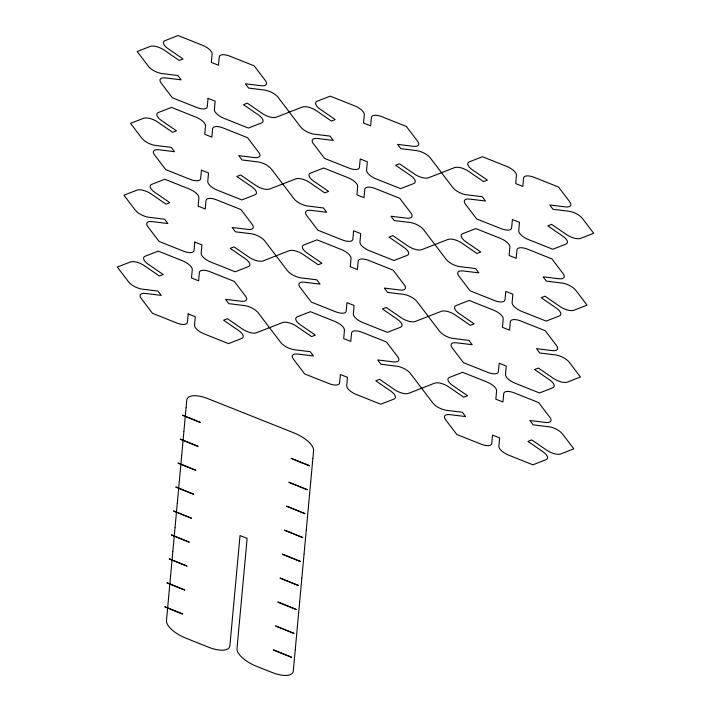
<?xml version="1.0" encoding="UTF-8"?>
<svg xmlns="http://www.w3.org/2000/svg" width="711" height="711" viewBox="0 0 711 711"><rect width="100%" height="100%" fill="white"/><g stroke="black" fill="none" stroke-linecap="round" stroke-linejoin="round"><path stroke-width="1.07" d="M168.418 599.462L166.481 620.507A22.041 9.145 25.3 0 0 185.891 638.167L208.714 647.259A22.041 9.145 25.3 0 0 229.884 645.757L240.034 535.579L247.135 538.414L236.985 648.583A22.041 9.145 25.3 0 0 256.395 666.243L272.117 672.499A22.041 9.145 25.3 0 0 293.288 670.997L295.225 649.952M168.445 599.222L170.622 575.51M170.649 575.27L172.835 551.558M172.853 551.327L175.039 527.615M175.057 527.375L177.243 503.664M177.27 503.424L179.456 479.712M179.474 479.472L181.661 455.76M181.678 455.52L183.865 431.808M183.891 431.568L186.069 407.856M186.095 407.616L186.78 400.16A22.041 9.145 25.3 0 1 207.95 398.658L294.185 432.999A22.041 9.145 25.3 0 1 313.587 450.658L312.902 458.106M295.252 649.721L297.438 626.009M297.456 625.769L299.642 602.057M299.66 601.817L301.846 578.105M301.873 577.865L304.05 554.153M304.077 553.913L306.263 530.202M306.281 529.962L308.467 506.25M308.485 506.01L310.671 482.298M310.698 482.058L312.876 458.346M182.558 415.108L200.324 422.432L182.531 415.348M309.365 465.598L291.039 458.302L309.338 465.838M180.345 439.06L198.12 446.384L180.327 439.291M307.161 489.55L288.835 482.254L307.134 489.79M178.141 463.003L195.916 470.335L178.123 463.243M304.948 513.502L286.631 506.205L304.93 513.742M175.937 486.955L193.703 494.278L175.91 487.195M302.744 537.454L284.418 530.157L302.726 537.685M173.733 510.907L191.499 518.23L173.706 511.147M300.54 561.397L282.214 554.109L300.513 561.637M171.52 534.859L189.295 542.182L171.502 535.099M298.327 585.349L280.01 578.052L298.309 585.588M169.316 558.81L187.091 566.134L169.298 559.05M296.123 609.3L277.805 602.004L296.105 609.54M167.112 582.762L184.878 590.086L167.085 583.002M293.919 633.252L275.592 625.956L293.892 633.492M164.908 606.714L182.674 614.037L164.881 606.954M291.714 657.204L273.388 649.907L291.688 657.444M188.193 313.915L187.428 322.279A11.021 4.568 25.3 0 1 176.843 323.025L152.492 313.329L141.24 298.531A11.021 4.568 25.3 0 1 145.551 293.465L161.273 295.385L157.984 291.075L142.271 289.146A11.021 4.568 25.3 0 1 128.575 281.876L117.315 267.069L130.406 261.959A11.021 4.568 25.3 0 1 144.422 265.727L159.371 276.01L163.192 274.526L148.244 264.234A11.021 4.568 25.3 0 1 145.133 256.218L158.224 251.107L182.576 260.804A11.021 4.568 25.3 0 1 192.272 269.629L191.508 277.992L198.609 280.818L199.373 272.455A11.021 4.568 25.3 0 1 209.958 271.709L234.31 281.405L245.571 296.203A11.021 4.568 25.3 0 1 241.251 301.268L225.529 299.349L228.818 303.659L244.531 305.588A11.021 4.568 25.3 0 1 258.226 312.858L280.738 342.462A11.021 4.568 25.3 0 0 294.443 349.741L310.156 351.661L313.435 355.98L297.722 354.051A11.021 4.568 25.3 0 0 293.403 359.117L304.663 373.924L329.006 383.62A11.021 4.568 25.3 0 0 339.591 382.865L340.365 374.51L347.466 377.337L346.692 385.691A11.021 4.568 25.3 0 0 356.398 394.525L380.749 404.221L393.841 399.111A11.021 4.568 25.3 0 0 390.73 391.086L375.781 380.803L379.603 379.31L394.543 389.601A11.021 4.568 25.3 0 0 408.567 393.361L434.75 383.14A11.021 4.568 25.3 0 1 448.765 386.908L463.714 397.191L467.536 395.707L452.587 385.415A11.021 4.568 25.3 0 1 449.476 377.399L462.568 372.288L486.911 381.985A11.021 4.568 25.3 0 1 496.616 390.81L495.843 399.173L502.944 401.999L503.717 393.636A11.021 4.568 25.3 0 1 514.302 392.89L538.654 402.586L549.905 417.384A11.021 4.568 25.3 0 1 545.586 422.45L529.873 420.53L533.152 424.84L548.874 426.769A11.021 4.568 25.3 0 1 562.57 434.039L573.83 448.845L560.739 453.956A11.021 4.568 25.3 0 1 546.715 450.187L531.766 439.905L527.953 441.398L542.902 451.681A11.021 4.568 25.3 0 1 546.012 459.697L532.921 464.807L508.569 455.111A11.021 4.568 25.3 0 1 498.864 446.286L499.637 437.923L492.536 435.096L491.763 443.46A11.021 4.568 25.3 0 1 481.178 444.206L456.835 434.51L445.575 419.712A11.021 4.568 25.3 0 1 449.894 414.646L465.607 416.575L462.328 412.256L446.606 410.327A11.021 4.568 25.3 0 1 432.91 403.057L410.398 373.453A11.021 4.568 25.3 0 0 396.702 366.183L380.989 364.254L377.701 359.935L393.423 361.863A11.021 4.568 25.3 0 0 397.733 356.798L386.482 341.991L362.13 332.295A11.021 4.568 25.3 0 0 351.545 333.05L350.781 341.404L343.68 338.578L344.444 330.224A11.021 4.568 25.3 0 0 334.739 321.39L310.396 311.694L297.305 316.804A11.021 4.568 25.3 0 0 300.415 324.829L315.364 335.112L311.542 336.605L296.594 326.322A11.021 4.568 25.3 0 0 282.578 322.554L256.395 332.775A11.021 4.568 25.3 0 1 242.38 329.006L227.431 318.724L223.609 320.208L238.558 330.499A11.021 4.568 25.3 0 1 241.669 338.516L228.578 343.626L204.226 333.93A11.021 4.568 25.3 0 1 194.53 325.105L195.294 316.742L188.193 313.915M194.814 242.06L194.041 250.423A11.021 4.568 25.3 0 1 183.456 251.179L159.113 241.482L147.852 226.676A11.021 4.568 25.3 0 1 152.172 221.61L167.885 223.538L164.605 219.219L148.892 217.29A11.021 4.568 25.3 0 1 135.188 210.021L123.936 195.223L137.027 190.113A11.021 4.568 25.3 0 1 151.043 193.872L165.992 204.164L169.813 202.671L154.865 192.388A11.021 4.568 25.3 0 1 151.754 184.362L164.845 179.252L189.188 188.948A11.021 4.568 25.3 0 1 198.893 197.782L198.12 206.137L205.23 208.963L205.994 200.609A11.021 4.568 25.3 0 1 216.579 199.853L240.931 209.549L252.183 224.356A11.021 4.568 25.3 0 1 247.872 229.422L232.15 227.493L235.439 231.813L251.152 233.732A11.021 4.568 25.3 0 1 264.848 241.011L287.36 270.615A11.021 4.568 25.3 0 0 301.055 277.885L316.777 279.814L320.057 284.124L304.344 282.205A11.021 4.568 25.3 0 0 300.024 287.271L311.285 302.068L335.628 311.765A11.021 4.568 25.3 0 0 346.213 311.018L346.986 302.655L354.087 305.481L353.314 313.844A11.021 4.568 25.3 0 0 363.019 322.67L387.371 332.366L400.462 327.256A11.021 4.568 25.3 0 0 397.351 319.239L382.402 308.947L386.215 307.463L401.164 317.746A11.021 4.568 25.3 0 0 415.188 321.514L441.362 311.294A11.021 4.568 25.3 0 1 455.387 315.053L470.335 325.345L474.148 323.852L459.199 313.569A11.021 4.568 25.3 0 1 456.098 305.543L469.18 300.433L493.532 310.129A11.021 4.568 25.3 0 1 503.237 318.963L502.464 327.318L509.565 330.144L510.338 321.79A11.021 4.568 25.3 0 1 520.923 321.034L545.266 330.731L556.526 345.537A11.021 4.568 25.3 0 1 552.207 350.603L536.494 348.674L539.773 352.994L555.495 354.913A11.021 4.568 25.3 0 1 569.191 362.192L580.443 376.99L567.351 382.1A11.021 4.568 25.3 0 1 553.336 378.332L538.387 368.049L534.565 369.542L549.514 379.825A11.021 4.568 25.3 0 1 552.625 387.851L539.533 392.961L515.191 383.265A11.021 4.568 25.3 0 1 505.485 374.43L506.259 366.076L499.158 363.25L498.384 371.604A11.021 4.568 25.3 0 1 487.799 372.36L463.448 362.663L452.196 347.857A11.021 4.568 25.3 0 1 456.515 342.791L472.228 344.719L468.949 340.4L453.227 338.472A11.021 4.568 25.3 0 1 439.531 331.202L417.019 301.597A11.021 4.568 25.3 0 0 403.324 294.327L387.602 292.399L384.322 288.079L400.035 290.008A11.021 4.568 25.3 0 0 404.355 284.942L393.103 270.144L368.751 260.448A11.021 4.568 25.3 0 0 358.166 261.195L357.393 269.558L350.292 266.732L351.065 258.369A11.021 4.568 25.3 0 0 341.36 249.543L317.017 239.847L303.926 244.957A11.021 4.568 25.3 0 0 307.036 252.974L321.985 263.257L318.164 264.75L303.215 254.467A11.021 4.568 25.3 0 0 289.199 250.699L263.017 260.919A11.021 4.568 25.3 0 1 248.992 257.151L234.043 246.868L230.231 248.361L245.179 258.644A11.021 4.568 25.3 0 1 248.29 266.669L235.199 271.78L210.847 262.083A11.021 4.568 25.3 0 1 201.142 253.249L201.915 244.895L194.814 242.06M201.435 170.213L200.662 178.568A11.021 4.568 25.3 0 1 190.077 179.323L165.734 169.627L154.474 154.82A11.021 4.568 25.3 0 1 158.793 149.763L174.506 151.683L171.227 147.364L155.505 145.444A11.021 4.568 25.3 0 1 141.809 138.174L130.557 123.367L143.649 118.257A11.021 4.568 25.3 0 1 157.664 122.025L172.613 132.308L176.435 130.815L161.486 120.532A11.021 4.568 25.3 0 1 158.375 112.507L171.467 107.405L195.809 117.093A11.021 4.568 25.3 0 1 205.515 125.927L204.741 134.29L211.842 137.116L212.616 128.753A11.021 4.568 25.3 0 1 223.201 128.007L247.552 137.694L258.804 152.501A11.021 4.568 25.3 0 1 254.485 157.566L238.772 155.638L242.051 159.957L257.773 161.886A11.021 4.568 25.3 0 1 271.469 169.156L293.981 198.76A11.021 4.568 25.3 0 0 307.676 206.03L323.398 207.959L326.678 212.278L310.965 210.349A11.021 4.568 25.3 0 0 306.645 215.415L317.897 230.222L342.249 239.909A11.021 4.568 25.3 0 0 352.834 239.163L353.607 230.799L360.708 233.635L359.935 241.989A11.021 4.568 25.3 0 0 369.64 250.823L393.983 260.51L407.074 255.409A11.021 4.568 25.3 0 0 403.964 247.384L389.015 237.101L392.836 235.608L407.785 245.89A11.021 4.568 25.3 0 0 421.801 249.659L447.983 239.438A11.021 4.568 25.3 0 1 462.008 243.206L476.957 253.489L480.769 251.996L465.821 241.713A11.021 4.568 25.3 0 1 462.71 233.688L475.801 228.587L500.153 238.274A11.021 4.568 25.3 0 1 509.858 247.108L509.085 255.471L516.186 258.297L516.959 249.934A11.021 4.568 25.3 0 1 527.544 249.188L551.887 258.875L563.148 273.682A11.021 4.568 25.3 0 1 558.828 278.748L543.115 276.819L546.395 281.138L562.108 283.067A11.021 4.568 25.3 0 1 575.812 290.337L587.064 305.143L573.973 310.245A11.021 4.568 25.3 0 1 559.957 306.485L545.008 296.203L541.187 297.687L556.135 307.97A11.021 4.568 25.3 0 1 559.246 315.995L546.155 321.105L521.812 311.409A11.021 4.568 25.3 0 1 512.107 302.584L512.88 294.221L505.77 291.394L505.006 299.749A11.021 4.568 25.3 0 1 494.421 300.504L470.069 290.808L458.817 276.01A11.021 4.568 25.3 0 1 463.128 270.944L478.85 272.864L475.561 268.545L459.848 266.625A11.021 4.568 25.3 0 1 446.153 259.355L423.64 229.742A11.021 4.568 25.3 0 0 409.945 222.472L394.223 220.552L390.943 216.233L406.656 218.153A11.021 4.568 25.3 0 0 410.976 213.096L399.715 198.289L375.372 188.593A11.021 4.568 25.3 0 0 364.787 189.348L364.014 197.702L356.913 194.876L357.686 186.513A11.021 4.568 25.3 0 0 347.981 177.688L323.629 167.992L310.538 173.102A11.021 4.568 25.3 0 0 313.649 181.127L328.598 191.41L324.785 192.894L309.836 182.611A11.021 4.568 25.3 0 0 295.812 178.852L269.638 189.064A11.021 4.568 25.3 0 1 255.613 185.304L240.665 175.022L236.852 176.506L251.801 186.789A11.021 4.568 25.3 0 1 254.902 194.814L241.82 199.924L217.468 190.228A11.021 4.568 25.3 0 1 207.763 181.403L208.536 173.04L201.435 170.213M208.056 98.358L207.283 106.721A11.021 4.568 25.3 0 1 196.698 107.468L172.346 97.78L161.095 82.974A11.021 4.568 25.3 0 1 165.414 77.908L181.127 79.836L177.848 75.517L162.126 73.588A11.021 4.568 25.3 0 1 148.43 66.319L137.17 51.512L150.261 46.411A11.021 4.568 25.3 0 1 164.285 50.17L179.234 60.453L183.047 58.969L168.098 48.677A11.021 4.568 25.3 0 1 164.988 40.66L178.079 35.55L202.431 45.246A11.021 4.568 25.3 0 1 212.136 54.072L211.363 62.435L218.464 65.261L219.237 56.898A11.021 4.568 25.3 0 1 229.822 56.151L254.165 65.847L265.425 80.645A11.021 4.568 25.3 0 1 261.106 85.711L245.393 83.791L248.672 88.102L264.394 90.03A11.021 4.568 25.3 0 1 278.09 97.3L300.602 126.914A11.021 4.568 25.3 0 0 314.298 134.183L330.011 136.103L333.299 140.423L317.577 138.494A11.021 4.568 25.3 0 0 313.267 143.56L324.518 158.366L348.87 168.063A11.021 4.568 25.3 0 0 359.455 167.307L360.219 158.953L367.32 161.779L366.556 170.133A11.021 4.568 25.3 0 0 376.261 178.968L400.604 188.664L413.695 183.554A11.021 4.568 25.3 0 0 410.585 175.528L395.636 165.245L399.458 163.752L414.406 174.044A11.021 4.568 25.3 0 0 428.422 177.803L454.605 167.592A11.021 4.568 25.3 0 1 468.62 171.351L483.569 181.634L487.39 180.15L472.442 169.858A11.021 4.568 25.3 0 1 469.331 161.841L482.422 156.731L506.774 166.427A11.021 4.568 25.3 0 1 516.47 175.253L515.706 183.616L522.807 186.442L523.572 178.079A11.021 4.568 25.3 0 1 534.157 177.332L558.508 187.029L569.76 201.826A11.021 4.568 25.3 0 1 565.449 206.892L549.727 204.972L553.016 209.292L568.729 211.211A11.021 4.568 25.3 0 1 582.425 218.481L593.685 233.288L580.594 238.398A11.021 4.568 25.3 0 1 566.578 234.63L551.629 224.347L547.808 225.84L562.757 236.123A11.021 4.568 25.3 0 1 565.867 244.14L552.776 249.25L528.424 239.554A11.021 4.568 25.3 0 1 518.728 230.728L519.492 222.365L512.391 219.539L511.627 227.902A11.021 4.568 25.3 0 1 501.042 228.649L476.69 218.961L465.429 204.155A11.021 4.568 25.3 0 1 469.749 199.089L485.471 201.017L482.182 196.698L466.469 194.77A11.021 4.568 25.3 0 1 452.774 187.5L430.262 157.895A11.021 4.568 25.3 0 0 416.557 150.625L400.844 148.697L397.565 144.377L413.278 146.306A11.021 4.568 25.3 0 0 417.597 141.24L406.337 126.434L381.994 116.737A11.021 4.568 25.3 0 0 371.409 117.493L370.635 125.856L363.534 123.021L364.308 114.667A11.021 4.568 25.3 0 0 354.602 105.832L330.251 96.145L317.159 101.246A11.021 4.568 25.3 0 0 320.27 109.272L335.219 119.555L331.397 121.048L316.457 110.765A11.021 4.568 25.3 0 0 302.433 106.997L276.25 117.217A11.021 4.568 25.3 0 1 262.235 113.449L247.286 103.166L243.464 104.659L258.413 114.942A11.021 4.568 25.3 0 1 261.524 122.959L248.432 128.069L224.089 118.373A11.021 4.568 25.3 0 1 214.384 109.547L215.157 101.184L208.056 98.358"/></g></svg>
